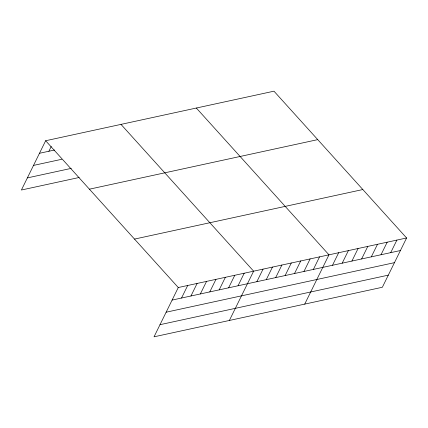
<?xml version="1.0" encoding="UTF-8"?>
<svg xmlns="http://www.w3.org/2000/svg" width="428" height="428" viewBox="0 0 428 428"><rect width="100%" height="100%" fill="white"/><g stroke="black" fill="none" stroke-linecap="round" stroke-linejoin="round"><path stroke-width="0.64" d="M406.6 237.979L178.278 287.53L154.032 336.815L382.348 287.263L406.6 237.979L273.968 91.185L45.652 140.737L21.4 190.021L79.164 177.486M48.894 151.245L51.248 146.462M181.52 298.038L187.699 285.487M190.941 295.994L197.115 283.443M200.358 293.95L206.537 281.399M209.779 291.907L215.953 279.356M219.195 289.863L225.369 277.312M228.611 287.819L234.79 275.268M238.032 285.776L244.206 273.219M229.376 320.46L253.627 271.175L120.996 124.388M256.87 281.688L263.043 269.132M266.286 279.645L272.465 267.088M275.702 277.595L281.881 265.044M285.123 275.552L291.297 263.001M294.539 273.508L300.718 260.957M303.96 271.464L310.134 258.913M313.376 269.421L319.555 256.87M304.72 304.11L328.971 254.826L196.34 108.033M332.497 265.274L338.676 252.718M342.202 263.166L348.376 250.615M351.907 261.059L358.081 248.508M361.612 258.956L367.786 246.405M371.311 256.848L377.491 244.297M381.016 254.74L387.19 242.189M390.721 252.638L396.895 240.087M39.472 153.288L54.543 150.019M33.507 165.411L61.766 159.28M27.365 177.898L71.316 168.359M89.42 189.181L317.736 139.63M134.515 239.086L362.832 189.54M172.104 300.082L400.426 250.53M166.139 312.205L394.461 262.653M159.992 324.692L388.314 275.14M45.652 140.737L178.278 287.53"/></g></svg>
